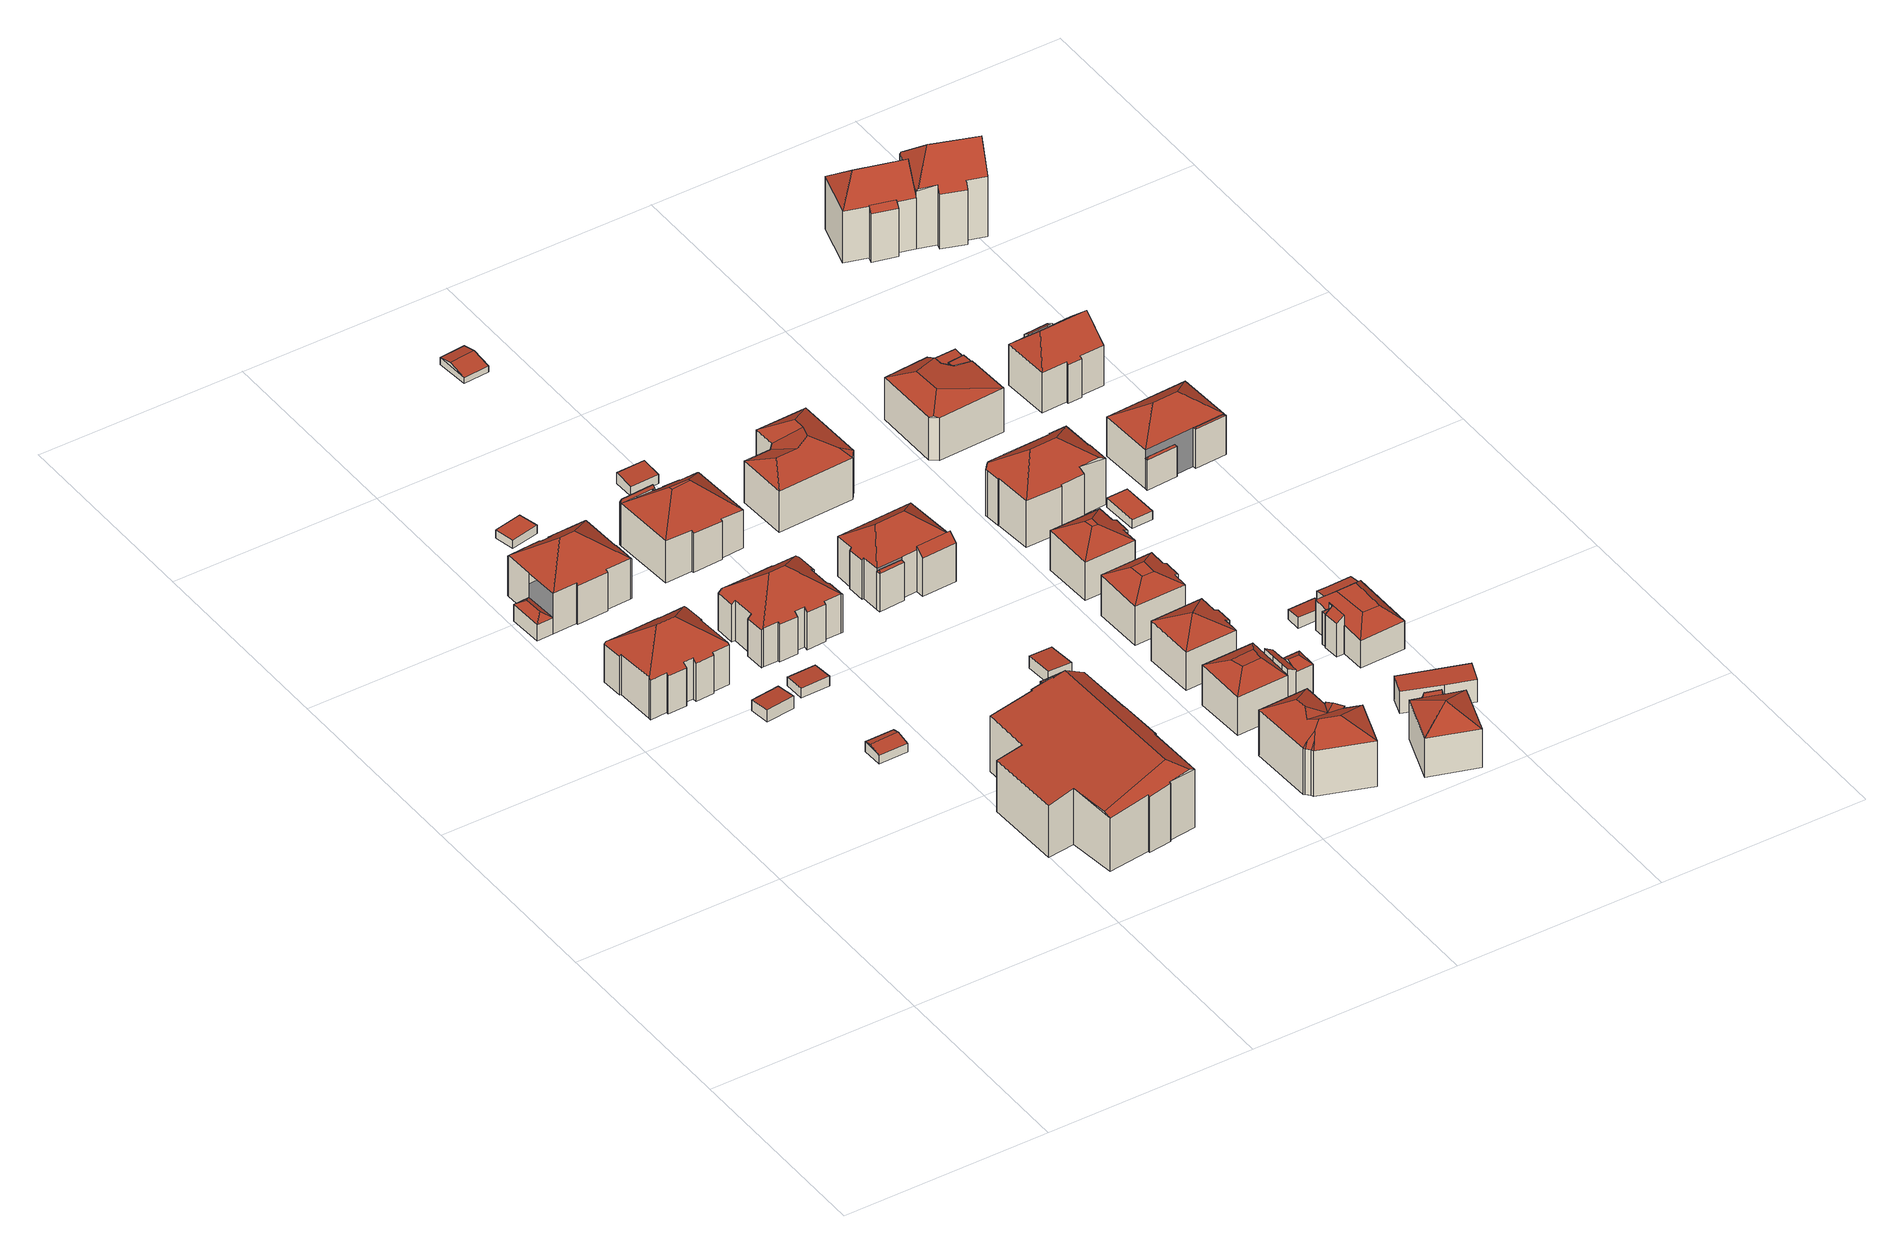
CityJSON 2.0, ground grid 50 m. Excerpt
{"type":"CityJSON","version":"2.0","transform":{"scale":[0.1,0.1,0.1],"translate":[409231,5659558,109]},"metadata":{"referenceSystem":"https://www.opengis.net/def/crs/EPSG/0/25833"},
"CityObjects":{
"building1":{"type":"Building","attributes":{"Dachtyp_tdc":"tdcHipRoof","Gemeindeschluessel":14612000,"Dachneigung":38.29,"QualitaetDacherkennung":62,"Geometrietyp2DReferenz":"3000","measuredHeight":16.53,"function":"31001_9998","roofType":"3200"},"geometry":[{"type":"Solid","lod":"2","boundaries":[[[[0,1,2,3]],[[1,4,5,2]],[[4,6,7,5]],[[0,8,9,10,11,12]],[[13,14,15,16,17,18]],[[11,19,20,21,22,13,18,12]],[[17,23,24,25,26,27,28,29,6,4,1,0,12,18]],[[7,30,31,32,33,34,35,36,37,38,39,40,41,42,43,44,45,46,47,48,49,3,2,5]],[[6,29,30,7]],[[29,28,31,30]],[[28,27,32,31]],[[27,26,33,32]],[[26,25,34,33]],[[25,24,35,34]],[[24,23,36,35]],[[23,17,37,36]],[[17,16,38,37]],[[16,15,39,38]],[[15,14,40,39]],[[14,13,41,40]],[[13,22,42,41]],[[22,21,43,42]],[[21,20,44,43]],[[20,19,45,44]],[[19,11,46,45]],[[11,10,47,46]],[[10,9,48,47]],[[9,8,49,48]],[[8,0,3,49]]]],"semantics":{"surfaces":[{"type":"WallSurface"},{"type":"RoofSurface"},{"type":"GroundSurface"}],"values":[[0,0,0,1,1,1,1,2,0,0,0,0,0,0,0,0,0,0,0,0,0,0,0,0,0,0,0,0,0]]}}]},
"building2":{"type":"Building","attributes":{"Gemeindeschluessel":14612000,"Geometrietyp2DReferenz":"3000","function":"31001_9998","roofType":"9999"},"children":["building2-1","building2-2"]},
"building2-1":{"type":"BuildingPart","attributes":{"Dachtyp_tdc":"tdcHipRoof","Dachneigung":38.69,"QualitaetDacherkennung":51,"Geometrietyp2DReferenz":"3000","measuredHeight":16.84,"roofType":"3200"},"parents":["building2"],"geometry":[{"type":"MultiSurface","lod":"2","boundaries":[[[50,51,52,53]],[[51,54,55,52]],[[54,56,57,55]],[[56,58,59,57]],[[58,60,61,59]],[[60,62,63,61]],[[62,64,65,63]],[[64,66,67,65]],[[66,68,69,67]],[[68,70,71,69]],[[70,72,73,71]],[[72,74,75,73]],[[74,76,77,75]],[[76,78,79,77]],[[78,80,81,79]],[[80,82,83,81]],[[82,84,85,83]],[[84,86,85]],[[87,88,89,90,91]],[[88,92,93,89]],[[92,94,95,93]],[[94,50,53,95]],[[88,87,84,96]],[[74,72,70,68,66,97]],[[84,82,80,78,76,74,97,96]],[[66,64,62,60,58,56,54,51,50,94,92,88,96,97]],[[53,52,55,57,59,61,63,65,67,69,71,73,75,77,79,81,83,85,90,89,93,95]]],"semantics":{"surfaces":[{"type":"WallSurface"},{"type":"RoofSurface"},{"type":"GroundSurface"}],"values":[0,0,0,0,0,0,0,0,0,0,0,0,0,0,0,0,0,0,0,0,0,0,1,1,1,1,2]}}]},
"building2-2":{"type":"BuildingPart","attributes":{"Dachtyp_tdc":"tdcFreeFormRoof","Dachneigung":33.78,"QualitaetDacherkennung":20,"Geometrietyp2DReferenz":"3000","measuredHeight":5.5,"roofType":"5000"},"parents":["building2"],"geometry":[{"type":"MultiSurface","lod":"2","boundaries":[[[98,91,90,99]],[[86,100,101,85]],[[100,98,99,101]],[[102,91,98]],[[103,102,98,100]],[[100,86,103]],[[86,91,102,103]],[[99,90,85,101]]],"semantics":{"surfaces":[{"type":"WallSurface"},{"type":"RoofSurface"},{"type":"GroundSurface"}],"values":[0,0,0,1,1,1,1,2]}}]},
"building3":{"type":"Building","attributes":{"Dachtyp_tdc":"tdcPolyFlatRoof","Gemeindeschluessel":14612000,"Dachneigung":4.37,"QualitaetDacherkennung":83,"Geometrietyp2DReferenz":"3000","measuredHeight":3.18,"function":"31001_9998","roofType":"2100"},"geometry":[{"type":"Solid","lod":"2","boundaries":[[[[104,105,106,107]],[[105,108,109,106]],[[108,110,111,109]],[[110,104,107,111]],[[110,108,105,104]],[[107,106,109,111]]]],"semantics":{"surfaces":[{"type":"WallSurface"},{"type":"RoofSurface"},{"type":"GroundSurface"}],"values":[[0,0,0,0,1,2]]}}]},
"building4":{"type":"Building","attributes":{"Dachtyp_tdc":"tdcGableRoof","Gemeindeschluessel":14612000,"Dachneigung":13.17,"QualitaetDacherkennung":82,"Geometrietyp2DReferenz":"3000","measuredHeight":2.93,"function":"31001_9998","roofType":"3100"},"geometry":[{"type":"Solid","lod":"2","boundaries":[[[[112,113,114,115]],[[113,116,117,114]],[[116,118,119,117]],[[118,112,115,119]],[[116,113,120]],[[112,118,121]],[[113,112,121,120]],[[118,116,120,121]],[[115,114,117,119]]]],"semantics":{"surfaces":[{"type":"WallSurface"},{"type":"RoofSurface"},{"type":"GroundSurface"}],"values":[[0,0,0,0,0,0,1,1,2]]}}]},
"building5":{"type":"Building","attributes":{"Dachtyp_tdc":"tdcPolyFlatRoof","Gemeindeschluessel":14612000,"Dachneigung":0,"QualitaetDacherkennung":33,"Geometrietyp2DReferenz":"3000","measuredHeight":2.09,"function":"31001_9998","roofType":"1000"},"geometry":[{"type":"Solid","lod":"2","boundaries":[[[[122,123,124,125]],[[123,126,127,124]],[[126,128,129,127]],[[128,122,125,129]],[[128,126,123,122]],[[125,124,127,129]]]],"semantics":{"surfaces":[{"type":"WallSurface"},{"type":"RoofSurface"},{"type":"GroundSurface"}],"values":[[0,0,0,0,1,2]]}}]},
"building6":{"type":"Building","attributes":{"Dachtyp_tdc":"tdcPolyFlatRoof","Gemeindeschluessel":14612000,"Dachneigung":3.94,"QualitaetDacherkennung":77,"Geometrietyp2DReferenz":"3000","measuredHeight":2.52,"function":"31001_9998","roofType":"2100"},"geometry":[{"type":"Solid","lod":"2","boundaries":[[[[130,131,132,133]],[[131,134,135,132]],[[134,136,137,135]],[[136,130,133,137]],[[136,134,131,130]],[[133,132,135,137]]]],"semantics":{"surfaces":[{"type":"WallSurface"},{"type":"RoofSurface"},{"type":"GroundSurface"}],"values":[[0,0,0,0,1,2]]}}]},
"building7":{"type":"Building","attributes":{"name":"41. Grundschule Elbtalkinder Dresden","Dachtyp_tdc":"tdcFreeFormRoof","Gemeindeschluessel":14612000,"Dachneigung":10.02,"QualitaetDacherkennung":19,"Geometrietyp2DReferenz":"3000","measuredHeight":17.85,"function":"31001_3021","roofType":"5000"},"geometry":[{"type":"Solid","lod":"2","boundaries":[[[[138,139,140,141]],[[139,142,143,140]],[[142,144,145,143]],[[144,146,147,145]],[[146,148,149,147]],[[148,150,151,149]],[[150,152,153,151]],[[152,154,155,153]],[[154,156,157,155]],[[156,158,159,157]],[[158,160,161,159]],[[160,162,163,161]],[[162,164,165,163]],[[164,166,167,165]],[[166,168,169,167]],[[168,170,171,169]],[[170,172,173,171]],[[172,174,175,173]],[[174,176,177,175]],[[176,138,141,177]],[[154,178,179,180,162,160,158,156]],[[178,152,150,148,146,144,142,181,179]],[[138,176,174,172,170,168,166,164,180,179,181,139]],[[142,139,181]],[[154,152,178]],[[164,162,180]],[[141,140,143,145,147,149,151,153,155,157,159,161,163,165,167,169,171,173,175,177]]]],"semantics":{"surfaces":[{"type":"WallSurface"},{"type":"RoofSurface"},{"type":"GroundSurface"}],"values":[[0,0,0,0,0,0,0,0,0,0,0,0,0,0,0,0,0,0,0,0,1,1,1,0,0,0,2]]}}]},
"building8":{"type":"Building","attributes":{"Dachtyp_tdc":"tdcHipRoof","Gemeindeschluessel":14612000,"Dachneigung":38.95,"QualitaetDacherkennung":55,"Geometrietyp2DReferenz":"3000","measuredHeight":16.36,"function":"31001_9998","roofType":"3200"},"geometry":[{"type":"Solid","lod":"2","boundaries":[[[[182,183,184,185]],[[183,186,187,184]],[[186,188,189,187]],[[188,190,191,189]],[[190,192,193,191]],[[192,194,195,193]],[[194,196,197,195]],[[196,198,199,197]],[[198,200,201,199]],[[200,202,203,201]],[[202,204,205,203]],[[204,206,207,205]],[[206,208,209,207]],[[208,210,211,209]],[[210,212,213,211]],[[212,214,215,213]],[[214,216,217,215]],[[216,218,219,217]],[[218,220,221,219]],[[220,222,223,221]],[[224,225,226,227]],[[225,228,229,226]],[[228,230,231,229]],[[230,232,233,231]],[[232,234,235,233]],[[234,182,185,235]],[[222,236,237,223]],[[236,224,227,237]],[[220,218,216,214,212,210,208,206,238]],[[196,194,192,190,188,186,183,182,239]],[[206,204,202,200,198,196,239,238]],[[182,234,232,230,228,225,224,236,222,220,238,239]],[[227,226,229,231,233,235,185,184,187,189,191,193,195,197,199,201,203,205,207,209,211,213,215,217,219,221,223,237]]]],"semantics":{"surfaces":[{"type":"WallSurface"},{"type":"RoofSurface"},{"type":"GroundSurface"}],"values":[[0,0,0,0,0,0,0,0,0,0,0,0,0,0,0,0,0,0,0,0,0,0,0,0,0,0,0,0,1,1,1,1,2]]}}]},
"building9":{"type":"Building","attributes":{"Gemeindeschluessel":14612000,"Geometrietyp2DReferenz":"3000","function":"31001_9998","roofType":"9999"},"children":["building9-1","building9-2"]},
"building9-1":{"type":"BuildingPart","attributes":{"Dachtyp_tdc":"tdcCutTentRoof","Dachneigung":39.93,"QualitaetDacherkennung":57,"Geometrietyp2DReferenz":"3000","measuredHeight":16.62,"roofType":"9999"},"parents":["building9"],"geometry":[{"type":"MultiSurface","lod":"2","boundaries":[[[240,241,242,243]],[[241,244,245,242]],[[244,246,247,245]],[[246,248,249,247]],[[248,250,251,249]],[[250,252,253,251]],[[252,254,255,253]],[[254,256,257,255]],[[256,258,259,257]],[[258,260,261,259]],[[260,262,263,261]],[[264,265,266,267]],[[265,240,243,266]],[[250,248,268,269]],[[260,258,256,254,252,250,269,270]],[[262,260,270,271]],[[248,246,244,241,240,265,264,262,271,268]],[[271,270,269,268]],[[243,242,245,247,249,251,253,255,257,259,261,263,267,266]]],"semantics":{"surfaces":[{"type":"WallSurface"},{"type":"RoofSurface"},{"type":"GroundSurface"}],"values":[0,0,0,0,0,0,0,0,0,0,0,0,0,1,1,1,1,1,2]}}]},
"building9-2":{"type":"BuildingPart","attributes":{"Dachtyp_tdc":"tdcFreeFormRoof","Dachneigung":68.6,"QualitaetDacherkennung":23,"Geometrietyp2DReferenz":"3000","measuredHeight":11.89,"roofType":"5000"},"parents":["building9"],"geometry":[{"type":"MultiSurface","lod":"2","boundaries":[[[272,273,274,275]],[[273,276,277,274]],[[276,278,279,277]],[[278,280,264,267,279]],[[281,282,283,263,262]],[[282,272,275,283]],[[280,278,284]],[[278,276,273,272,282,285,284]],[[282,281,285]],[[281,280,284,285]],[[275,274,277,279,267,263,283]]],"semantics":{"surfaces":[{"type":"WallSurface"},{"type":"RoofSurface"},{"type":"GroundSurface"}],"values":[0,0,0,0,0,0,1,1,1,1,2]}}]},
"building10":{"type":"Building","attributes":{"Dachtyp_tdc":"tdcPolyFlatRoof","Gemeindeschluessel":14612000,"Dachneigung":6.14,"QualitaetDacherkennung":82,"Geometrietyp2DReferenz":"3000","measuredHeight":2.81,"function":"31001_9998","roofType":"2100"},"geometry":[{"type":"Solid","lod":"2","boundaries":[[[[286,287,288,289]],[[287,290,291,288]],[[290,292,293,291]],[[292,286,289,293]],[[292,290,287,286]],[[289,288,291,293]]]],"semantics":{"surfaces":[{"type":"WallSurface"},{"type":"RoofSurface"},{"type":"GroundSurface"}],"values":[[0,0,0,0,1,2]]}}]},
"building11":{"type":"Building","attributes":{"Dachtyp_tdc":"tdcPolyFlatRoof","Gemeindeschluessel":14612000,"Dachneigung":2.91,"QualitaetDacherkennung":69,"Geometrietyp2DReferenz":"3000","measuredHeight":2.54,"function":"31001_9998","roofType":"2100"},"geometry":[{"type":"Solid","lod":"2","boundaries":[[[[294,295,296,297]],[[295,298,299,296]],[[298,300,301,299]],[[300,302,303,301]],[[302,294,297,303]],[[302,300,298,295,294]],[[297,296,299,301,303]]]],"semantics":{"surfaces":[{"type":"WallSurface"},{"type":"RoofSurface"},{"type":"GroundSurface"}],"values":[[0,0,0,0,0,1,2]]}}]},
"building12":{"type":"Building","attributes":{"Dachtyp_tdc":"tdcGableRoof","Gemeindeschluessel":14612000,"Dachneigung":13.6,"QualitaetDacherkennung":95,"Geometrietyp2DReferenz":"3000","measuredHeight":2.62,"function":"31001_9998","roofType":"3100"},"geometry":[{"type":"Solid","lod":"2","boundaries":[[[[304,305,306,307]],[[305,308,309,306]],[[308,310,311,309]],[[310,304,307,311]],[[308,305,312]],[[304,310,313]],[[305,304,313,312]],[[310,308,312,313]],[[307,306,309,311]]]],"semantics":{"surfaces":[{"type":"WallSurface"},{"type":"RoofSurface"},{"type":"GroundSurface"}],"values":[[0,0,0,0,0,0,1,1,2]]}}]},
"building13":{"type":"Building","attributes":{"Dachtyp_tdc":"tdcPolyFlatRoof","Gemeindeschluessel":14612000,"Dachneigung":4.82,"QualitaetDacherkennung":64,"Geometrietyp2DReferenz":"3000","measuredHeight":3.13,"function":"31001_9998","roofType":"2100"},"geometry":[{"type":"Solid","lod":"2","boundaries":[[[[314,315,316,317]],[[315,318,319,316]],[[318,320,321,319]],[[320,314,317,321]],[[320,318,315,314]],[[317,316,319,321]]]],"semantics":{"surfaces":[{"type":"WallSurface"},{"type":"RoofSurface"},{"type":"GroundSurface"}],"values":[[0,0,0,0,1,2]]}}]},
"building14":{"type":"Building","attributes":{"Gemeindeschluessel":14612000,"Geometrietyp2DReferenz":"3000","function":"31001_9998","roofType":"9999"},"children":["building14-1","building14-2","building14-3"]},
"building14-1":{"type":"BuildingPart","attributes":{"Dachtyp_tdc":"tdcPolyFlatRoof","Dachneigung":39.14,"QualitaetDacherkennung":46,"Geometrietyp2DReferenz":"3000","measuredHeight":11.74,"roofType":"2100"},"parents":["building14"],"geometry":[{"type":"MultiSurface","lod":"2","boundaries":[[[322,323,324,325,326]],[[323,327,328,324]],[[327,329,330,331,328]],[[329,327,323,322]],[[325,324,328,331]]],"semantics":{"surfaces":[{"type":"WallSurface"},{"type":"RoofSurface"},{"type":"GroundSurface"}],"values":[0,0,0,1,2]}}]},
"building14-2":{"type":"BuildingPart","attributes":{"Dachtyp_tdc":"tdcFreeFormRoof","Dachneigung":51.13,"QualitaetDacherkennung":21,"Geometrietyp2DReferenz":"3000","measuredHeight":10.45,"roofType":"5000"},"parents":["building14"],"geometry":[{"type":"MultiSurface","lod":"2","boundaries":[[[332,333,334,335]],[[336,337,338,339]],[[337,332,335,338]],[[333,332,340]],[[332,337,341,340]],[[337,336,341]],[[336,333,340,341]],[[335,334,339,338]]],"semantics":{"surfaces":[{"type":"WallSurface"},{"type":"RoofSurface"},{"type":"GroundSurface"}],"values":[0,0,0,1,1,1,1,2]}}]},
"building14-3":{"type":"BuildingPart","attributes":{"Dachtyp_tdc":"tdcHipRoof","Dachneigung":38.53,"QualitaetDacherkennung":56,"Geometrietyp2DReferenz":"3000","measuredHeight":16.09,"roofType":"3200"},"parents":["building14"],"geometry":[{"type":"MultiSurface","lod":"2","boundaries":[[[342,343,334,333]],[[343,344,345,334]],[[344,346,347,345]],[[346,348,349,347]],[[348,350,351,349]],[[350,352,353,351]],[[352,354,355,353]],[[354,326,325,355]],[[330,356,336,339,331]],[[352,350,348,346,344,343,342,357]],[[326,354,358]],[[342,356,330,326,358,357]],[[354,352,357,358]],[[334,345,347,349,351,353,355,325,331,339]]],"semantics":{"surfaces":[{"type":"WallSurface"},{"type":"RoofSurface"},{"type":"GroundSurface"}],"values":[0,0,0,0,0,0,0,0,0,1,1,1,1,2]}}]},
"building15":{"type":"Building","attributes":{"Dachtyp_tdc":"tdcFreeFormRoof","Gemeindeschluessel":14612000,"Dachneigung":26.43,"QualitaetDacherkennung":31,"Geometrietyp2DReferenz":"3000","measuredHeight":14.45,"function":"31001_9998","roofType":"5000"},"geometry":[{"type":"Solid","lod":"2","boundaries":[[[[359,360,361,362]],[[360,363,364,361]],[[363,365,366,364]],[[365,367,368,366]],[[367,369,370,368]],[[369,371,372,370]],[[371,373,374,372]],[[373,359,362,374]],[[375,376,377,378,373,371]],[[375,371,369]],[[376,375,369,367]],[[379,377,376,367,365]],[[380,379,365,363]],[[380,363,360]],[[378,377,379,380,360,359]],[[378,359,373]],[[362,361,364,366,368,370,372,374]]]],"semantics":{"surfaces":[{"type":"WallSurface"},{"type":"RoofSurface"},{"type":"GroundSurface"}],"values":[[0,0,0,0,0,0,0,0,1,1,1,1,1,1,1,1,2]]}}]},
"building16":{"type":"Building","attributes":{"Dachtyp_tdc":"tdcFreeFormRoof","Gemeindeschluessel":14612000,"Dachneigung":26.91,"QualitaetDacherkennung":61,"Geometrietyp2DReferenz":"3000","measuredHeight":15.01,"function":"31001_9998","roofType":"5000"},"geometry":[{"type":"Solid","lod":"2","boundaries":[[[[381,382,383,384]],[[382,385,386,383]],[[385,387,388,386]],[[387,389,390,388]],[[389,391,392,390]],[[391,393,394,392]],[[393,395,396,394]],[[395,397,398,396]],[[397,399,400,398]],[[399,401,402,400]],[[401,403,404,402]],[[403,381,384,404]],[[405,403,401]],[[406,407,405,401,399]],[[406,399,397]],[[408,409,407,406,397,395]],[[408,395,393]],[[410,409,408,393,391]],[[411,412,413,410,391,389]],[[411,389,387]],[[412,411,387,385]],[[414,413,412,385,382]],[[414,382,381]],[[405,407,409,410,413,414,381,403]],[[384,383,386,388,390,392,394,396,398,400,402,404]]]],"semantics":{"surfaces":[{"type":"WallSurface"},{"type":"RoofSurface"},{"type":"GroundSurface"}],"values":[[0,0,0,0,0,0,0,0,0,0,0,0,1,1,1,1,1,1,1,1,1,1,1,1,2]]}}]},
"building17":{"type":"Building","attributes":{"Gemeindeschluessel":14612000,"Geometrietyp2DReferenz":"3000","function":"31001_9998","roofType":"9999"},"children":["building17-1","building17-2","building17-3"]},
"building17-1":{"type":"BuildingPart","attributes":{"Dachtyp_tdc":"tdcCutTentRoof","Dachneigung":28.54,"QualitaetDacherkennung":61,"Geometrietyp2DReferenz":"3000","measuredHeight":12.62,"roofType":"9999"},"parents":["building17"],"geometry":[{"type":"MultiSurface","lod":"2","boundaries":[[[415,416,417,418]],[[419,420,421,422]],[[420,415,418,421]],[[416,415,423,424]],[[419,425,416,424,426]],[[420,419,426,427]],[[415,420,427,423]],[[427,426,424,423]],[[418,417,428,422,421]]],"semantics":{"surfaces":[{"type":"WallSurface"},{"type":"RoofSurface"},{"type":"GroundSurface"}],"values":[0,0,0,1,1,1,1,1,2]}}]},
"building17-2":{"type":"BuildingPart","attributes":{"Dachtyp_tdc":"tdcHipAndGableRoof","Dachneigung":28.64,"QualitaetDacherkennung":57,"Geometrietyp2DReferenz":"3000","measuredHeight":11.39,"roofType":"5000"},"parents":["building17"],"geometry":[{"type":"MultiSurface","lod":"2","boundaries":[[[429,430,431,432]],[[430,433,434,431]],[[433,435,436,434]],[[433,430,437]],[[430,429,438,439,437]],[[435,433,437,439,440]],[[432,431,434,436]]],"semantics":{"surfaces":[{"type":"WallSurface"},{"type":"RoofSurface"},{"type":"GroundSurface"}],"values":[0,0,0,1,1,1,2]}}]},
"building17-3":{"type":"BuildingPart","attributes":{"Dachtyp_tdc":"tdcPolyFlatRoof","Dachneigung":28.54,"QualitaetDacherkennung":56,"Geometrietyp2DReferenz":"3000","measuredHeight":11.56,"roofType":"2100"},"parents":["building17"],"geometry":[{"type":"MultiSurface","lod":"2","boundaries":[[[441,442,443,428,425]],[[442,444,429,432,443]],[[445,446,419,422,436,435]],[[446,445,440,438,444,442,441]],[[428,443,432,436,422]]],"semantics":{"surfaces":[{"type":"WallSurface"},{"type":"RoofSurface"},{"type":"GroundSurface"}],"values":[0,0,0,1,2]}}]},
"building18":{"type":"Building","attributes":{"Dachtyp_tdc":"tdcTentRoof","Gemeindeschluessel":14612000,"Dachneigung":26.99,"QualitaetDacherkennung":76,"Geometrietyp2DReferenz":"3000","measuredHeight":13.3,"function":"31001_9998","roofType":"3500"},"geometry":[{"type":"Solid","lod":"2","boundaries":[[[[447,448,449,450]],[[448,451,452,449]],[[451,453,454,452]],[[453,455,456,454]],[[455,457,458,456]],[[457,459,460,458]],[[459,461,462,460]],[[461,447,450,462]],[[453,451,463]],[[447,461,459,457,455,453,463]],[[448,447,463]],[[451,448,463]],[[450,449,452,454,456,458,460,462]]]],"semantics":{"surfaces":[{"type":"WallSurface"},{"type":"RoofSurface"},{"type":"GroundSurface"}],"values":[[0,0,0,0,0,0,0,0,1,1,1,1,2]]}}]},
"building19":{"type":"Building","attributes":{"Dachtyp_tdc":"tdcCutTentRoof","Gemeindeschluessel":14612000,"Dachneigung":28.79,"QualitaetDacherkennung":69,"Geometrietyp2DReferenz":"3000","measuredHeight":12.88,"function":"31001_9998","roofType":"9999"},"geometry":[{"type":"Solid","lod":"2","boundaries":[[[[464,465,466,467]],[[468,469,470,471]],[[472,468,471,473]],[[474,472,473,475]],[[469,476,465,464,477,474,475,470]],[[475,473,471,470]],[[466,478,479,480,481,482,483,467]],[[465,476,478,466]],[[476,469,479,478]],[[469,468,480,479]],[[468,472,481,480]],[[472,474,482,481]],[[474,477,483,482]],[[477,464,467,483]]]],"semantics":{"surfaces":[{"type":"WallSurface"},{"type":"RoofSurface"},{"type":"GroundSurface"}],"values":[[0,1,1,1,1,1,2,0,0,0,0,0,0,0]]}}]},
"building20":{"type":"Building","attributes":{"Dachtyp_tdc":"tdcCutTentRoof","Gemeindeschluessel":14612000,"Dachneigung":29.45,"QualitaetDacherkennung":73,"Geometrietyp2DReferenz":"3000","measuredHeight":13.29,"function":"31001_9998","roofType":"9999"},"geometry":[{"type":"Solid","lod":"2","boundaries":[[[[484,485,486,487]],[[485,488,489,486]],[[488,490,491,489]],[[490,492,493,491]],[[492,494,495,493]],[[494,496,497,495]],[[496,498,499,497]],[[498,500,501,499]],[[500,484,487,501]],[[490,488,502,503]],[[492,490,503,504]],[[496,494,492,504,505]],[[488,485,484,500,498,496,505,502]],[[505,504,503,502]],[[487,486,489,491,493,495,497,499,501]]]],"semantics":{"surfaces":[{"type":"WallSurface"},{"type":"RoofSurface"},{"type":"GroundSurface"}],"values":[[0,0,0,0,0,0,0,0,0,1,1,1,1,1,2]]}}]},
"building21":{"type":"Building","attributes":{"Gemeindeschluessel":14612000,"Geometrietyp2DReferenz":"3000","function":"31001_9998","roofType":"9999"},"children":["building21-1","building21-2"]},
"building21-1":{"type":"BuildingPart","attributes":{"Dachtyp_tdc":"tdcFreeFormRoof","Dachneigung":75.07,"QualitaetDacherkennung":19,"Geometrietyp2DReferenz":"3000","measuredHeight":10.9,"roofType":"5000"},"parents":["building21"],"geometry":[{"type":"MultiSurface","lod":"2","boundaries":[[[506,507,508,509]],[[507,510,511,508]],[[510,512,513,511]],[[512,514,515,513]],[[516,514,512,510]],[[517,516,510,507]],[[517,507,506,518]],[[516,517,518,514]],[[509,508,511,513,515,519]]],"semantics":{"surfaces":[{"type":"WallSurface"},{"type":"RoofSurface"},{"type":"GroundSurface"}],"values":[0,0,0,0,1,1,1,1,2]}}]},
"building21-2":{"type":"BuildingPart","attributes":{"Dachtyp_tdc":"tdcTentRoof","Dachneigung":31.55,"QualitaetDacherkennung":61,"Geometrietyp2DReferenz":"3000","measuredHeight":13.82,"roofType":"3500"},"parents":["building21"],"geometry":[{"type":"MultiSurface","lod":"2","boundaries":[[[520,521,522,523]],[[521,524,525,522]],[[524,526,527,525]],[[526,528,506,509,527]],[[529,530,513,515,514]],[[530,520,523,513]],[[526,524,531]],[[520,530,529,532,528,526,531]],[[521,520,531]],[[524,521,531]],[[523,522,525,527,509,519,515,513]]],"semantics":{"surfaces":[{"type":"WallSurface"},{"type":"RoofSurface"},{"type":"GroundSurface"}],"values":[0,0,0,0,0,0,1,1,1,1,2]}}]},
"building22":{"type":"Building","attributes":{"Dachtyp_tdc":"tdcFreeFormRoof","Gemeindeschluessel":14612000,"Dachneigung":10.62,"QualitaetDacherkennung":26,"Geometrietyp2DReferenz":"3000","measuredHeight":2.85,"function":"31001_9998","roofType":"5000"},"geometry":[{"type":"Solid","lod":"2","boundaries":[[[[533,534,535,495]],[[534,536,537,535]],[[536,538,539,537]],[[538,540,497,539]],[[540,533,495,497]],[[540,538,536,541,542]],[[533,542,541,534]],[[536,534,541]],[[533,540,542]],[[495,535,537,539,497]]]],"semantics":{"surfaces":[{"type":"WallSurface"},{"type":"RoofSurface"},{"type":"GroundSurface"}],"values":[[0,0,0,0,0,1,1,0,0,2]]}}]},
"building23":{"type":"Building","attributes":{"Dachtyp_tdc":"tdcFreeFormRoof","Gemeindeschluessel":14612000,"Dachneigung":27.1,"QualitaetDacherkennung":51,"Geometrietyp2DReferenz":"3000","measuredHeight":16.56,"function":"31001_9998","roofType":"5000"},"geometry":[{"type":"Solid","lod":"2","boundaries":[[[[543,544,545]],[[546,547,548]],[[549,550,551,552,553,554,555,556,557,558,559,560,561,562,563,564,565,566,567,568,569,570]],[[571,572,550,549]],[[572,573,551,550]],[[573,574,552,551]],[[574,575,553,552]],[[575,576,554,553]],[[576,577,555,554]],[[577,578,556,555]],[[578,547,557,556]],[[547,546,558,557]],[[546,579,559,558]],[[579,580,560,559]],[[580,581,561,560]],[[581,582,562,561]],[[582,583,563,562]],[[583,584,564,563]],[[584,544,565,564]],[[544,543,566,565]],[[543,585,567,566]],[[585,586,568,567]],[[586,587,569,568]],[[587,588,570,569]],[[588,571,549,570]],[[586,585,543,545,589,590]],[[573,591,548,547,578,577,576,575,574]],[[544,584,583,582,581,580,579,546,548,591,589,545]],[[589,591,573,572,571,588,587,590]],[[587,586,590]]]],"semantics":{"surfaces":[{"type":"WallSurface"},{"type":"GroundSurface"},{"type":"RoofSurface"}],"values":[[0,0,1,0,0,0,0,0,0,0,0,0,0,0,0,0,0,0,0,0,0,0,0,0,0,2,2,2,2,0]]}}]},
"building24":{"type":"Building","attributes":{"Dachtyp_tdc":"tdcPolyFlatRoof","Gemeindeschluessel":14612000,"Dachneigung":4.96,"QualitaetDacherkennung":69,"Geometrietyp2DReferenz":"3000","measuredHeight":6.27,"function":"31001_9998","roofType":"2100"},"geometry":[{"type":"Solid","lod":"2","boundaries":[[[[592,593,594,595]],[[593,596,597,594]],[[596,598,599,597]],[[598,600,601,599]],[[600,592,595,601]],[[600,598,596,593,592]],[[595,594,597,599,601]]]],"semantics":{"surfaces":[{"type":"WallSurface"},{"type":"RoofSurface"},{"type":"GroundSurface"}],"values":[[0,0,0,0,0,1,2]]}}]},
"building25":{"type":"Building","attributes":{"Dachtyp_tdc":"tdcPolyFlatRoof","Gemeindeschluessel":14612000,"Dachneigung":0,"QualitaetDacherkennung":23,"Geometrietyp2DReferenz":"3000","measuredHeight":8.39,"function":"31001_9998","roofType":"1000"},"geometry":[{"type":"Solid","lod":"2","boundaries":[[[[602,603,604,605]],[[603,606,607,604]],[[606,608,609,607]],[[608,602,605,609]],[[608,606,603,602]],[[605,604,607,609]]]],"semantics":{"surfaces":[{"type":"WallSurface"},{"type":"RoofSurface"},{"type":"GroundSurface"}],"values":[[0,0,0,0,1,2]]}}]},
"building26":{"type":"Building","attributes":{"Dachtyp_tdc":"tdcFreeFormRoof","Gemeindeschluessel":14612000,"Dachneigung":10.21,"QualitaetDacherkennung":31,"Geometrietyp2DReferenz":"3000","measuredHeight":13.94,"function":"31001_9998","roofType":"5000"},"geometry":[{"type":"Solid","lod":"2","boundaries":[[[[610,611,612,613]],[[611,614,615,612]],[[614,616,617,615]],[[616,618,619,617]],[[618,620,621,619]],[[620,622,623,621]],[[622,624,625,623]],[[624,610,613,625]],[[626,627,624,622,628]],[[616,629,630,618]],[[630,629,626,628,620]],[[616,614,611,610,627,626,629]],[[622,620,628]],[[610,624,627]],[[620,618,630]],[[613,612,615,617,619,621,623,625]]]],"semantics":{"surfaces":[{"type":"WallSurface"},{"type":"RoofSurface"},{"type":"GroundSurface"}],"values":[[0,0,0,0,0,0,0,0,1,1,1,1,0,0,0,2]]}}]},
"building27":{"type":"Building","attributes":{"Dachtyp_tdc":"tdcPolyFlatRoof","Gemeindeschluessel":14612000,"Dachneigung":5.59,"QualitaetDacherkennung":75,"Geometrietyp2DReferenz":"3000","measuredHeight":2.81,"function":"31001_9998","roofType":"2100"},"geometry":[{"type":"Solid","lod":"2","boundaries":[[[[631,632,633,634]],[[632,635,636,633]],[[635,637,638,636]],[[637,639,640,638]],[[639,631,634,640]],[[639,637,635,632,631]],[[634,633,636,638,640]]]],"semantics":{"surfaces":[{"type":"WallSurface"},{"type":"RoofSurface"},{"type":"GroundSurface"}],"values":[[0,0,0,0,0,1,2]]}}]},
"building28":{"type":"Building","attributes":{"Gemeindeschluessel":14612000,"Geometrietyp2DReferenz":"3000","function":"31001_9998","roofType":"9999"},"children":["building28-1","building28-2","building28-3"]},
"building28-1":{"type":"BuildingPart","attributes":{"Dachtyp_tdc":"tdcCutTentRoof","Dachneigung":42.19,"QualitaetDacherkennung":79,"Geometrietyp2DReferenz":"3000","measuredHeight":10.39,"roofType":"9999"},"parents":["building28"],"geometry":[{"type":"MultiSurface","lod":"2","boundaries":[[[641,642,643]],[[642,644,645,643]],[[644,646,647,648,645]],[[649,650,651]],[[649,652,653,650]],[[652,654,655,653]],[[654,656,657,655]],[[656,658,659,657]],[[649,646,644,660,661]],[[652,649,661,662]],[[654,652,662,663]],[[644,642,641,658,656,654,663,660]],[[663,662,661,660]],[[643,645,648,650,653,655,657,659]]],"semantics":{"surfaces":[{"type":"WallSurface"},{"type":"RoofSurface"},{"type":"GroundSurface"}],"values":[0,0,0,0,0,0,0,0,1,1,1,1,1,2]}}]},
"building28-2":{"type":"BuildingPart","attributes":{"Dachtyp_tdc":"tdcPolyFlatRoof","Dachneigung":6.61,"QualitaetDacherkennung":71,"Geometrietyp2DReferenz":"3000","measuredHeight":7.2,"roofType":"2100"},"parents":["building28"],"geometry":[{"type":"MultiSurface","lod":"2","boundaries":[[[664,665,666,667]],[[665,668,669,666]],[[668,670,671,669]],[[670,651,650,671]],[[647,664,667,648]],[[647,651,670,668,665,664]],[[667,666,669,671,650,648]]],"semantics":{"surfaces":[{"type":"WallSurface"},{"type":"RoofSurface"},{"type":"GroundSurface"}],"values":[0,0,0,0,0,1,2]}}]},
"building28-3":{"type":"BuildingPart","attributes":{"Dachtyp_tdc":"tdcPolyFlatRoof","Dachneigung":37.61,"QualitaetDacherkennung":46,"Geometrietyp2DReferenz":"3000","measuredHeight":10.07,"roofType":"2100"},"parents":["building28"],"geometry":[{"type":"MultiSurface","lod":"2","boundaries":[[[672,673,674,659,658]],[[673,608,675,674]],[[608,676,677,675]],[[676,678,643,677]],[[678,679,641,643]],[[678,676,608,673,672,679]],[[659,674,675,677,643]]],"semantics":{"surfaces":[{"type":"WallSurface"},{"type":"RoofSurface"},{"type":"GroundSurface"}],"values":[0,0,0,0,0,1,2]}}]},
"building29":{"type":"Building","attributes":{"Dachtyp_tdc":"tdcPolyFlatRoof","Gemeindeschluessel":14612000,"Dachneigung":0,"QualitaetDacherkennung":87,"Geometrietyp2DReferenz":"3000","measuredHeight":2.32,"function":"31001_9998","roofType":"1000"},"geometry":[{"type":"Solid","lod":"2","boundaries":[[[[680,681,682,683]],[[681,684,685,682]],[[684,686,687,685]],[[686,688,689,687]],[[688,680,683,689]],[[688,686,684,681,680]],[[683,682,685,687,689]]]],"semantics":{"surfaces":[{"type":"WallSurface"},{"type":"RoofSurface"},{"type":"GroundSurface"}],"values":[[0,0,0,0,0,1,2]]}}]},
"building30":{"type":"Building","attributes":{"Dachtyp_tdc":"tdcPolyFlatRoof","Gemeindeschluessel":14612000,"Dachneigung":4.58,"QualitaetDacherkennung":49,"Geometrietyp2DReferenz":"3000","measuredHeight":2.65,"function":"31001_9998","roofType":"2100"},"geometry":[{"type":"Solid","lod":"2","boundaries":[[[[690,691,692,693]],[[691,694,695,692]],[[694,696,697,695]],[[696,698,699,697]],[[698,700,701,699]],[[700,702,703,701]],[[702,690,693,703]],[[702,700,698,696,694,691,690]],[[693,692,695,697,699,701,703]]]],"semantics":{"surfaces":[{"type":"WallSurface"},{"type":"RoofSurface"},{"type":"GroundSurface"}],"values":[[0,0,0,0,0,0,0,1,2]]}}]},
"building31":{"type":"Building","attributes":{"Dachtyp_tdc":"tdcPolyFlatRoof","Gemeindeschluessel":14612000,"Dachneigung":3.67,"QualitaetDacherkennung":74,"Geometrietyp2DReferenz":"3000","measuredHeight":3.05,"function":"31001_9998","roofType":"2100"},"geometry":[{"type":"Solid","lod":"2","boundaries":[[[[704,705,701,703]],[[705,706,707,701]],[[706,708,709,707]],[[708,710,693,709]],[[710,704,703,693]],[[710,708,706,705,704]],[[703,701,707,709,693]]]],"semantics":{"surfaces":[{"type":"WallSurface"},{"type":"RoofSurface"},{"type":"GroundSurface"}],"values":[[0,0,0,0,0,1,2]]}}]},
"building32":{"type":"Building","attributes":{"Gemeindeschluessel":14612000,"Geometrietyp2DReferenz":"3000","function":"31001_9998","roofType":"9999"},"children":["building32-1","building32-2","building32-3"]},
"building32-1":{"type":"BuildingPart","attributes":{"Dachtyp_tdc":"tdcFreeFormRoof","Dachneigung":25.77,"QualitaetDacherkennung":9,"Geometrietyp2DReferenz":"3000","measuredHeight":10.29,"roofType":"5000"},"parents":["building32"],"geometry":[{"type":"MultiSurface","lod":"2","boundaries":[[[711,712,713,714]],[[712,715,716,713]],[[715,717,718,716]],[[719,717,715]],[[720,719,715,712]],[[720,712,711]],[[719,720,711,717]],[[714,713,716,718]]],"semantics":{"surfaces":[{"type":"WallSurface"},{"type":"RoofSurface"},{"type":"GroundSurface"}],"values":[0,0,0,1,1,1,1,2]}}]},
"building32-2":{"type":"BuildingPart","attributes":{"Dachtyp_tdc":"tdcHipRoof","Dachneigung":34.91,"QualitaetDacherkennung":73,"Geometrietyp2DReferenz":"3000","measuredHeight":14.85,"roofType":"3200"},"parents":["building32"],"geometry":[{"type":"MultiSurface","lod":"2","boundaries":[[[721,722,723,724]],[[722,711,714,723]],[[725,721,724,726,727]],[[711,722,728]],[[721,725,729]],[[722,721,729,728]],[[725,711,728,729]],[[724,723,714,718,730,726]]],"semantics":{"surfaces":[{"type":"WallSurface"},{"type":"RoofSurface"},{"type":"GroundSurface"}],"values":[0,0,0,1,1,1,1,2]}}]},
"building32-3":{"type":"BuildingPart","attributes":{"Dachtyp_tdc":"tdcFreeFormRoof","Dachneigung":56.19,"QualitaetDacherkennung":26,"Geometrietyp2DReferenz":"3000","measuredHeight":8.32,"roofType":"5000"},"parents":["building32"],"geometry":[{"type":"MultiSurface","lod":"2","boundaries":[[[731,732,733,730]],[[732,734,735,733]],[[734,727,726,735]],[[736,727,734]],[[737,736,734,732]],[[737,732,731]],[[736,737,731,727]],[[730,733,735,726]]],"semantics":{"surfaces":[{"type":"WallSurface"},{"type":"RoofSurface"},{"type":"GroundSurface"}],"values":[0,0,0,1,1,1,1,2]}}]},
"building33":{"type":"Building","attributes":{"Gemeindeschluessel":14612000,"Geometrietyp2DReferenz":"3000","function":"31001_9998","roofType":"9999"},"children":["building33-1","building33-2"]},
"building33-1":{"type":"BuildingPart","attributes":{"Dachtyp_tdc":"tdcPolyFlatRoof","Dachneigung":32.8,"QualitaetDacherkennung":62,"Geometrietyp2DReferenz":"3000","measuredHeight":10.85,"roofType":"2100"},"parents":["building33"],"geometry":[{"type":"MultiSurface","lod":"2","boundaries":[[[738,739,740,741,742]],[[739,743,744,740]],[[743,745,746,747,744]],[[745,743,739,738]],[[741,740,744,747]]],"semantics":{"surfaces":[{"type":"WallSurface"},{"type":"RoofSurface"},{"type":"GroundSurface"}],"values":[0,0,0,1,2]}}]},
"building33-2":{"type":"BuildingPart","attributes":{"Dachtyp_tdc":"tdcHipAndGableRoof","Dachneigung":42.81,"QualitaetDacherkennung":76,"Geometrietyp2DReferenz":"3000","measuredHeight":15.83,"roofType":"5000"},"parents":["building33"],"geometry":[{"type":"MultiSurface","lod":"2","boundaries":[[[748,749,750,751]],[[749,752,753,750]],[[752,754,755,753]],[[754,756,757,755]],[[756,758,759,757]],[[758,760,761,759]],[[760,762,763,761]],[[762,764,765,763]],[[764,742,741,765]],[[746,748,751,747]],[[764,762,766]],[[762,760,758,756,754,752,749,766]],[[749,748,746,742,764,766]],[[751,750,753,755,757,759,761,763,765,741,747]]],"semantics":{"surfaces":[{"type":"WallSurface"},{"type":"RoofSurface"},{"type":"GroundSurface"}],"values":[0,0,0,0,0,0,0,0,0,0,1,1,1,2]}}]},
"building34":{"type":"Building","attributes":{"Gemeindeschluessel":14612000,"Geometrietyp2DReferenz":"3000","function":"31001_9998","roofType":"9999"},"children":["building34-1","building34-2"]},
"building34-1":{"type":"BuildingPart","attributes":{"Dachtyp_tdc":"tdcHipAndGableRoof","Dachneigung":42.27,"QualitaetDacherkennung":69,"Geometrietyp2DReferenz":"3000","measuredHeight":18.85,"roofType":"5000"},"parents":["building34"],"geometry":[{"type":"MultiSurface","lod":"2","boundaries":[[[767,768,769,770]],[[768,771,772,769]],[[771,773,774,772]],[[773,775,776,774]],[[775,777,778,776]],[[779,780,781,782]],[[780,783,784,781]],[[783,785,786,784]],[[785,787,788,786]],[[787,767,770,788]],[[783,780,789]],[[780,779,790,777,775,773,789]],[[773,771,768,767,787,785,783,789]],[[770,769,772,774,776,778,791,782,781,784,786,788]]],"semantics":{"surfaces":[{"type":"WallSurface"},{"type":"RoofSurface"},{"type":"GroundSurface"}],"values":[0,0,0,0,0,0,0,0,0,0,1,1,1,2]}}]},
"building34-2":{"type":"BuildingPart","attributes":{"Dachtyp_tdc":"tdcPolyFlatRoof","Dachneigung":36.7,"QualitaetDacherkennung":31,"Geometrietyp2DReferenz":"3000","measuredHeight":13.75,"roofType":"2100"},"parents":["building34"],"geometry":[{"type":"MultiSurface","lod":"2","boundaries":[[[792,793,779,782,794]],[[795,796,797,778,777]],[[796,792,794,797]],[[796,795,798,793,792]],[[794,782,791,778,797]]],"semantics":{"surfaces":[{"type":"WallSurface"},{"type":"RoofSurface"},{"type":"GroundSurface"}],"values":[0,0,0,1,2]}}]},
"building35":{"type":"Building","attributes":{"Dachtyp_tdc":"tdcFreeFormRoof","Gemeindeschluessel":14612000,"Dachneigung":45.4,"QualitaetDacherkennung":59,"Geometrietyp2DReferenz":"3000","measuredHeight":21.7,"function":"31001_9998","roofType":"5000"},"geometry":[{"type":"Solid","lod":"2","boundaries":[[[[799,800,801,802]],[[800,803,804,801]],[[803,805,806,804]],[[805,807,808,806]],[[807,809,810,808]],[[809,811,812,810]],[[811,813,776,812]],[[813,814,772,776]],[[814,815,816,772]],[[815,817,818,816]],[[817,819,820,818]],[[819,799,802,820]],[[821,822,814,813,823]],[[821,823,811,809,807,805,803,824]],[[824,800,799,819,817,815,822,821]],[[815,814,822]],[[813,811,823]],[[803,800,824]],[[802,801,804,806,808,810,812,776,772,816,818,820]]]],"semantics":{"surfaces":[{"type":"WallSurface"},{"type":"RoofSurface"},{"type":"GroundSurface"}],"values":[[0,0,0,0,0,0,0,0,0,0,0,0,1,1,1,0,0,0,2]]}}]}
},
"vertices":[
[255,1081,125],[255,1076,121],[255,1076,18],[255,1081,18],[213,1074,121],[213,1074,18],[213,1069,117],[213,1069,18],[251,1179,122],[256,1180,118],[253,1233,117],[248,1233,121],[172,1151,183],[51,1224,121],[47,1224,117],[49,1170,119],[53,1170,123],[57,1073,126],[124,1149,183],[185,1230,120],[185,1234,118],[111,1230,118],[111,1226,121],[57,1067,121],[98,1069,121],[98,1064,117],[144,1066,117],[143,1076,125],[168,1077,125],[168,1067,117],[168,1067,18],[168,1077,18],[143,1076,18],[144,1066,18],[98,1064,18],[98,1069,18],[57,1067,18],[57,1073,18],[53,1170,18],[49,1170,18],[47,1224,18],[51,1224,18],[111,1226,18],[111,1230,18],[185,1234,18],[185,1230,18],[248,1233,18],[253,1233,18],[256,1180,18],[251,1179,18],
[76,1575,120],[119,1577,120],[119,1577,21],[76,1575,21],[119,1568,127],[119,1568,21],[143,1569,127],[143,1569,21],[142,1578,120],[142,1578,21],[187,1580,120],[187,1580,21],[187,1575,125],[187,1575,21],[232,1577,125],[232,1577,21],[232,1574,127],[232,1574,21],[237,1473,126],[237,1473,21],[240,1474,124],[240,1474,21],[243,1420,123],[243,1420,21],[240,1420,126],[240,1420,21],[178,1417,126],[178,1417,21],[179,1412,122],[179,1412,21],[103,1408,122],[103,1408,21],[103,1413,126],[103,1413,21],[44,1410,126],[44,1410,21],[44,1410,63],[39,1493,127],[36,1564,127],[36,1564,21],[39,1493,21],[39,1493,63],[36,1568,124],[36,1568,21],[76,1570,124],[76,1570,21],[112,1490,189],[151,1492,189],
[0,1491,63],[0,1491,21],[4,1408,63],[4,1408,21],[21,1474,76],[23,1429,76],
[323,997,37],[329,948,41],[329,948,9],[323,997,9],[259,940,41],[259,940,9],[253,989,37],[253,989,9],
[372,748,36],[442,749,36],[442,749,10],[372,748,10],[444,699,32],[444,699,10],[374,698,32],[374,698,10],[443,732,40],[373,730,40],
[125,1748,34],[193,1762,34],[193,1762,13],[125,1748,13],[204,1714,34],[204,1714,13],[135,1699,34],[135,1699,13],
[360,967,35],[358,1017,32],[358,1017,10],[360,967,10],[428,1019,32],[428,1019,10],[430,969,35],[430,969,10],
[713,568,176],[713,565,176],[713,565,3],[713,568,3],[790,568,154],[790,568,3],[795,431,154],[795,431,3],[798,431,152],[798,431,3],[802,319,152],[802,319,3],[798,319,154],[798,319,3],[803,176,154],[803,176,3],[736,168,156],[736,168,3],[736,165,154],[736,165,3],[680,158,148],[680,158,3],[680,162,151],[680,162,3],[578,150,141],[578,150,3],[565,266,149],[565,266,3],[499,258,137],[499,258,3],[493,442,137],[493,442,3],[557,444,148],[557,444,3],[554,560,148],[554,560,3],[659,563,167],[659,563,3],[659,567,167],[659,567,3],[789,174,162],[753,208,181],[576,166,150],[742,566,181],
[344,1085,120],[340,1085,116],[340,1085,19],[344,1085,19],[338,1133,116],[338,1133,19],[347,1134,124],[347,1134,19],[345,1190,123],[345,1190,19],[336,1190,115],[336,1190,19],[335,1238,115],[335,1238,19],[343,1238,123],[343,1238,19],[398,1240,123],[398,1240,19],[398,1245,119],[398,1245,19],[472,1248,119],[472,1248,19],[472,1243,123],[472,1243,19],[529,1245,123],[529,1245,19],[537,1245,116],[537,1245,19],[539,1192,117],[539,1192,19],[530,1192,123],[530,1192,19],[532,1137,124],[532,1137,19],[541,1137,117],[541,1137,19],[543,1092,118],[543,1092,19],[539,1092,120],[539,1092,19],[497,1091,120],[497,1091,19],[451,1083,116],[451,1094,124],[451,1094,19],[451,1083,19],[426,1093,124],[426,1093,19],[427,1082,116],[427,1082,19],[382,1081,116],[382,1081,19],[381,1086,120],[381,1086,19],[497,1085,116],[497,1085,19],[452,1167,183],[410,1165,183],
[432,1592,117],[473,1594,114],[473,1594,21],[432,1592,21],[473,1589,118],[473,1589,21],[516,1592,116],[516,1592,21],[516,1587,120],[516,1587,21],[524,1433,120],[524,1433,21],[468,1430,123],[468,1430,21],[468,1426,119],[468,1426,21],[395,1422,123],[395,1422,21],[394,1427,128],[394,1427,21],[328,1424,131],[328,1424,21],[320,1576,131],[320,1576,21],[405,1581,126],[432,1582,125],[432,1582,21],[405,1581,21],[440,1509,186],[441,1504,186],[393,1499,187],[392,1508,187],
[363,1585,132],[363,1588,122],[363,1588,21],[363,1585,21],[405,1591,122],[405,1591,21],[405,1587,132],[405,1587,21],[405,1581,132],[320,1576,132],[320,1582,132],[320,1582,21],[402,1584,140],[323,1579,140],
[432,1712,36],[430,1762,41],[430,1762,13],[432,1712,13],[500,1765,41],[500,1765,13],[502,1715,36],[502,1715,13],
[776,708,42],[776,711,42],[776,711,20],[776,708,20],[833,712,42],[833,712,20],[835,648,46],[835,648,20],[778,646,46],[778,646,20],
[344,2288,31],[407,2293,31],[407,2293,12],[344,2288,12],[414,2214,27],[414,2214,12],[351,2209,27],[351,2209,12],[410,2261,38],[347,2255,38],
[863,726,43],[803,723,48],[803,723,17],[863,726,17],[799,787,48],[799,787,17],[857,792,43],[857,792,17],
[828,1126,137],[829,1105,119],[829,1105,19],[828,1126,19],[828,1126,127],[744,1100,119],[744,1100,19],[743,1121,137],[743,1121,127],[743,1121,19],
[643,1107,118],[642,1116,118],[642,1116,19],[643,1107,19],[706,1119,118],[706,1110,118],[706,1110,19],[706,1119,19],[647,1112,124],[701,1114,124],
[642,1116,127],[642,1116,126],[640,1161,125],[640,1161,19],[636,1160,121],[636,1160,19],[634,1204,119],[634,1204,19],[638,1204,125],[638,1204,19],[636,1252,123],[636,1252,19],[821,1262,123],[821,1262,19],[706,1119,127],[682,1182,180],[756,1186,180],
[799,1445,128],[614,1436,128],[614,1436,21],[799,1445,21],[609,1558,128],[609,1558,21],[674,1561,128],[674,1561,21],[688,1576,128],[688,1576,21],[686,1631,128],[686,1631,21],[810,1635,128],[810,1635,21],[815,1464,128],[815,1464,21],[750,1583,159],[750,1554,159],[738,1518,166],[784,1475,143],[703,1502,158],[648,1499,158],
[1031,285,138],[1152,290,138],[1152,290,19],[1031,285,19],[1155,228,138],[1155,228,19],[1160,232,138],[1160,232,19],[1185,199,138],[1185,199,19],[1179,195,138],[1179,195,19],[1217,182,138],[1217,182,19],[1177,67,138],[1177,67,19],[1051,111,138],[1051,111,19],[1048,116,138],[1048,116,19],[1040,126,138],[1040,126,19],[1037,129,138],[1037,129,19],[1050,135,145],[1063,128,148],[1074,143,157],[1139,145,169],[1096,160,169],[1081,181,161],[1164,210,148],[1136,189,148],[1095,210,169],[1093,239,169],
[1026,489,122],[1152,493,122],[1152,493,19],[1026,489,19],[1157,369,118],[1031,364,118],[1031,364,19],[1157,369,19],[1070,450,143],[1127,452,143],[1154,451,121],[1124,418,145],[1077,416,145],[1154,451,19],
[1175,418,122],[1218,419,122],[1218,419,19],[1175,418,19],[1220,371,118],[1220,371,19],[1177,369,118],[1177,369,19],[1203,397,133],[1176,415,123],[1176,396,133],[1177,380,124],
[1154,451,135],[1174,451,123],[1174,451,19],[1175,418,123],[1177,369,124],[1157,369,135],
[1150,550,119],[1024,545,119],[1024,545,20],[1150,550,20],[1019,667,123],[1019,667,20],[1145,672,123],[1145,672,20],[1147,628,122],[1147,628,20],[1157,629,117],[1157,629,20],[1159,589,115],[1159,589,20],[1148,588,121],[1148,588,20],[1084,612,153],
[1151,811,120],[1152,769,118],[1152,769,21],[1151,811,21],[1018,725,122],[1143,729,122],[1095,773,149],[1066,772,149],[1014,846,127],[1062,810,149],[1140,850,127],[1096,811,149],[1142,769,123],[1141,811,125],[1142,769,21],[1143,729,21],[1018,725,21],[1014,846,21],[1140,850,21],[1141,811,21],
[1147,949,116],[1136,949,122],[1136,949,21],[1147,949,21],[1138,909,121],[1138,909,21],[1013,905,121],[1013,905,21],[1009,1028,124],[1009,1028,21],[1085,1031,124],[1085,1031,21],[1133,1033,124],[1133,1033,21],[1135,990,123],[1135,990,21],[1146,990,117],[1146,990,21],[1081,960,154],[1067,960,154],[1064,983,153],[1082,984,153],
[1345,155,102],[1349,167,102],[1349,167,19],[1345,155,19],[1396,152,102],[1396,152,19],[1392,139,102],[1392,139,19],[1391,139,102],[1391,139,19],[1387,147,128],[1353,159,127],[1344,155,102],[1344,155,19],
[1433,125,121],[1391,1,120],[1391,1,19],[1433,125,19],[1275,39,120],[1275,39,19],[1318,163,120],[1318,163,19],[1345,155,120],[1391,139,120],[1392,139,120],[1354,82,157],[1344,155,120],
[1085,1031,38],[1084,1059,38],[1084,1059,21],[1137,1061,42],[1137,1061,21],[1138,1033,42],[1138,1033,21],[1133,1033,43],[1095,1059,50],[1096,1031,50],
[1215,1201,144],[1212,1278,143],[1212,1277,143],[1010,1263,145],[1004,1257,145],[1007,1260,147],[1097,1122,21],[1097,1119,21],[1008,1117,21],[1002,1209,21],[1000,1209,21],[998,1245,21],[997,1251,21],[1001,1254,21],[1004,1257,21],[1010,1263,21],[1016,1269,21],[1022,1270,21],[1053,1271,21],[1053,1268,21],[1169,1272,21],[1169,1276,21],[1212,1278,21],[1215,1201,21],[1219,1201,21],[1222,1146,21],[1155,1142,21],[1156,1125,21],[1097,1122,143],[1097,1119,141],[1008,1117,143],[1002,1209,143],[1000,1209,141],[998,1245,141],[997,1251,141],[1001,1254,143],[1016,1269,141],[1022,1270,141],[1053,1271,141],[1053,1268,144],[1169,1272,145],[1169,1276,143],[1219,1201,141],[1222,1146,141],[1155,1142,151],[1156,1125,143],[1145,1211,187],[1206,1145,152],[1078,1207,187],
[1349,245,75],[1365,289,79],[1365,289,17],[1349,245,17],[1520,237,80],[1520,237,17],[1503,190,75],[1503,190,17],[1438,212,75],[1438,212,17],
[1345,527,98],[1363,528,98],[1363,528,14],[1345,527,14],[1363,517,98],[1363,517,14],[1345,516,98],[1345,516,14],
[1107,1586,149],[1127,1567,146],[1127,1567,22],[1107,1586,22],[1173,1569,137],[1173,1569,22],[1178,1459,137],[1178,1459,22],[1018,1453,133],[1018,1453,22],[1000,1467,132],[1000,1467,22],[997,1627,132],[997,1627,22],[1105,1632,135],[1105,1632,22],[1042,1578,161],[1106,1606,149],[997,1624,134],[1045,1506,161],[1008,1461,137],
[1340,608,31],[1339,645,28],[1339,645,3],[1340,608,3],[1406,647,28],[1406,647,3],[1407,609,31],[1407,609,3],[1385,609,31],[1385,609,3],
[1363,528,88],[1363,528,87],[1363,528,12],[1361,575,90],[1361,575,12],[1386,576,90],[1386,576,84],[1386,576,12],[1472,578,90],[1472,578,12],[1472,578,84],[1478,423,84],[1478,423,12],[1368,419,83],[1368,419,12],[1366,476,86],[1366,476,12],[1365,476,86],[1365,476,12],[1393,547,116],[1442,548,116],[1442,461,116],[1400,460,116],
[1385,609,80],[1407,609,80],[1407,609,12],[1385,609,12],[1439,610,80],[1439,610,12],[1470,611,80],[1470,611,12],
[1365,476,113],[1347,476,98],[1347,476,12],[1345,516,12],[1363,517,112],[1363,517,12],[1363,528,112],[1363,528,113],
[1219,1138,45],[1271,1140,45],[1271,1140,22],[1219,1138,22],[1272,1102,45],[1272,1102,22],[1274,1051,45],[1274,1051,22],[1223,1049,45],[1223,1049,22],
[1189,1658,46],[1116,1654,46],[1116,1654,24],[1189,1658,24],[1104,1667,47],[1104,1667,24],[1102,1707,51],[1102,1707,24],[1226,1712,51],[1226,1712,24],[1227,1683,48],[1227,1683,24],[1188,1681,48],[1188,1681,24],
[1188,1681,52],[1227,1683,54],[1231,1619,54],[1231,1619,24],[1192,1617,52],[1192,1617,24],[1189,1658,52],
[1519,1158,121],[1519,1150,121],[1519,1150,20],[1519,1158,20],[1442,1146,121],[1442,1146,20],[1441,1154,121],[1441,1154,20],[1445,1150,123],[1515,1154,122],
[1312,1280,122],[1511,1290,122],[1511,1290,20],[1312,1280,20],[1319,1147,121],[1319,1147,20],[1319,1147,98],[1448,1221,168],[1384,1218,168],[1395,1151,20],
[1395,1151,98],[1395,1144,98],[1395,1144,20],[1319,1140,98],[1319,1140,20],[1323,1144,103],[1392,1148,103],
[1322,1586,130],[1322,1602,120],[1322,1602,21],[1322,1586,21],[1322,1586,127],[1381,1605,120],[1381,1605,21],[1382,1589,130],[1382,1589,127],[1382,1589,21],
[1429,1591,127],[1431,1534,180],[1431,1534,21],[1429,1591,21],[1434,1476,126],[1434,1476,21],[1375,1473,126],[1375,1473,21],[1375,1468,121],[1375,1468,21],[1341,1466,121],[1341,1466,21],[1341,1472,126],[1341,1472,21],[1279,1469,126],[1279,1469,21],[1273,1584,127],[1273,1584,21],[1313,1528,180],
[1342,2197,155],[1341,2193,158],[1341,2193,21],[1342,2197,21],[1396,2178,158],[1396,2178,21],[1379,2121,209],[1379,2121,21],[1361,2063,154],[1361,2063,21],[1320,2074,154],[1320,2074,21],[1264,2091,155],[1209,2106,156],[1209,2106,21],[1264,2091,21],[1241,2219,159],[1241,2219,21],[1305,2203,158],[1305,2203,21],[1306,2207,154],[1306,2207,21],[1263,2153,209],[1320,2075,155],[1320,2075,21],
[1260,2076,147],[1264,2091,158],[1260,2076,21],[1320,2074,158],[1317,2061,147],[1317,2061,21],[1320,2075,158],
[1488,2146,182],[1546,2128,180],[1546,2128,21],[1488,2146,21],[1505,2016,178],[1505,2016,21],[1462,2030,177],[1462,2030,21],[1457,2017,163],[1457,2017,21],[1401,2036,163],[1401,2036,21],[1405,2049,177],[1405,2049,21],[1361,2063,170],[1396,2178,177],[1456,2158,181],[1456,2158,21],[1457,2162,177],[1457,2162,21],[1489,2150,177],[1489,2150,21],[1418,2108,238],[1399,2177,181],[1365,2062,176],[1526,2071,238]
]}
